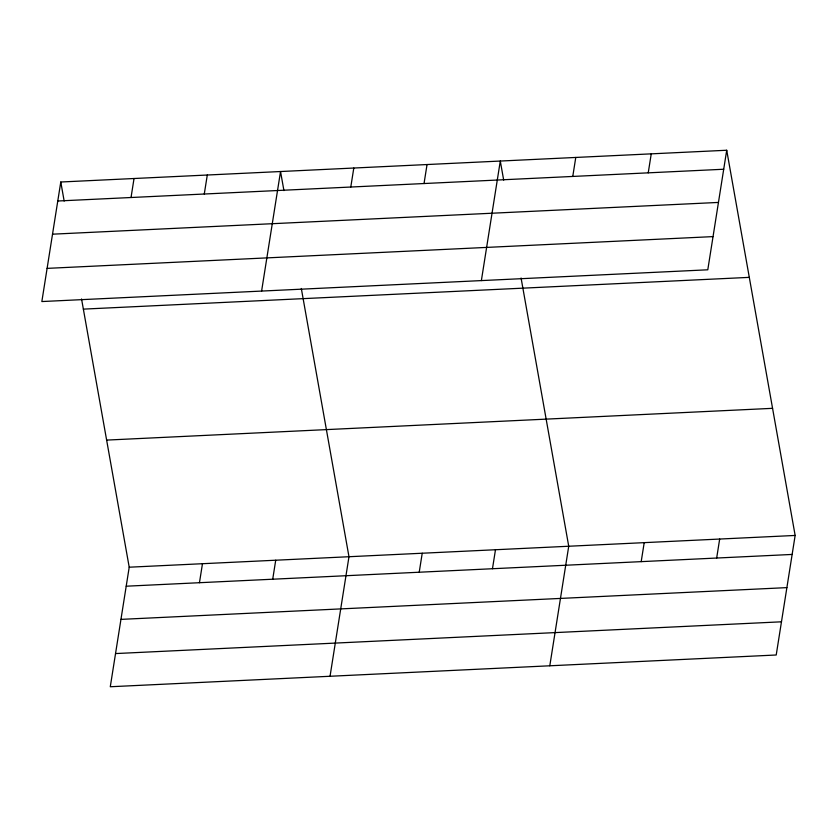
<?xml version="1.0" encoding="UTF-8"?>
<svg xmlns="http://www.w3.org/2000/svg" width="837" height="837" viewBox="0 0 837 837"><rect width="100%" height="100%" fill="white"/><g stroke="black" fill="none" stroke-linecap="round" stroke-linejoin="round"><path stroke-width="1.26" d="M60.787 182.006L41.85 301.55L707.788 269.796L726.715 150.252L60.787 182.006L64.167 201.079M131.032 197.511L134.035 178.511M81.555 298.955L129.212 567.204L110.285 686.748L776.213 654.994L795.15 535.45L726.715 150.252M204.28 194.017L207.294 175.027M199.457 582.709L202.47 563.719M261.604 291.067L280.541 171.533L283.931 190.595M272.716 579.214L275.718 560.225M350.787 187.028L353.8 168.038M330.04 676.275L348.977 556.731L301.32 288.472M424.035 183.533L427.048 164.544M419.222 572.226L422.225 553.236M481.369 280.594L500.296 161.049L503.686 180.112M492.47 568.731L495.483 549.742M572.77 176.44L575.772 157.45M549.794 665.792L568.731 546.247L521.074 277.989M648.236 172.84L651.249 153.851M641.194 561.637L644.208 542.648M716.671 558.038L719.674 539.049M57.774 201.006L723.712 169.241M52.522 234.182L718.46 202.428M47.102 268.374L713.04 236.609M83.365 309.125L749.303 277.361M106.634 440.095L772.572 408.33M129.212 567.204L795.15 535.45M126.209 586.203L792.137 554.439M120.946 619.38L786.885 587.626M115.537 653.571L781.476 621.807"/></g></svg>
